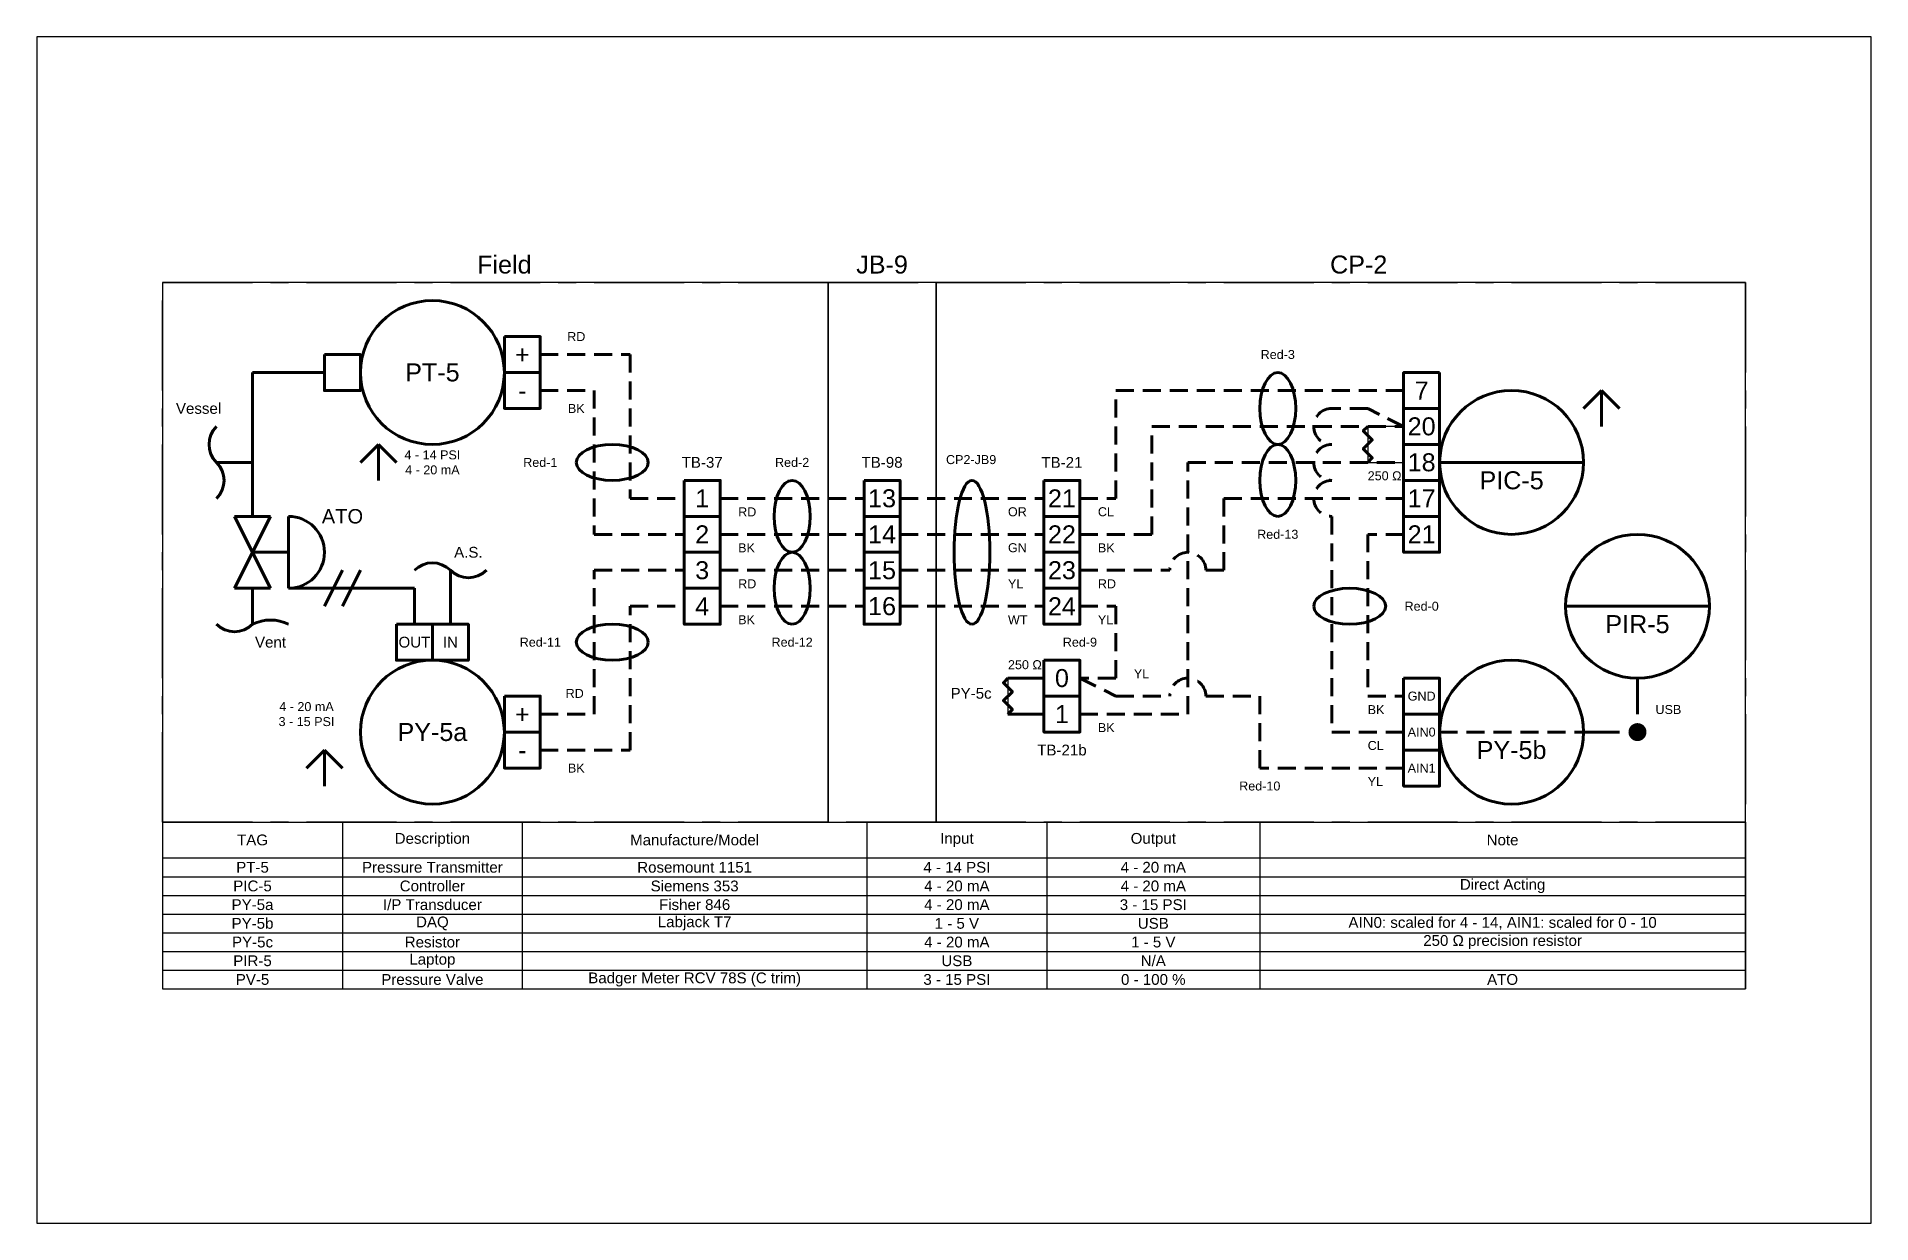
# Model space of a CAD drawing. Header units: inches. Extents: x -3.5 to 47.5, y -11.2 to 21.8.
import ezdxf

# ---------------------------------------------------------------- set-up
doc = ezdxf.new("R2010")
doc.units = ezdxf.units.IN
doc.header["$MEASUREMENT"] = 0
doc.linetypes.add('CENTER', pattern=[2, 1.25, -0.25, 0.25, -0.25])
doc.linetypes.add('HIDDEN', pattern=[0.375, 0.25, -0.125])
doc.layers.get('0').update_dxf_attribs({"color": 1, "plot": 0})
doc.layers.add('Construction', color=253, linetype='Continuous', plot=False)
doc.layers.add('Object', color=7, linetype='Continuous', lineweight=70)
doc.styles.get("Standard").update_dxf_attribs({"font": 'arial.ttf'})

# ---------------------------------------------------------------- blocks, each defined once
blk = doc.blocks.new('*T6')
at = {"layer": 'Object', "color": 0, "linetype": 'ByBlock', "lineweight": -2, "ltscale": 2, "transparency": 16777216}
for p, q in [((0, 0), (44, 0)), ((0, 0), (0, -4.64)), ((5, 0), (5, -4.64)), ((10, 0), (10, -4.64)), ((19.58, 0), (19.58, -4.64)), ((24.58, 0), (24.58, -4.64)), ((30.5, 0), (30.5, -4.64)), ((44, 0), (44, -4.64)), ((0, -1), (44, -1)), ((0, -1.52), (44, -1.52)), ((0, -2.04), (44, -2.04)), ((0, -2.56), (44, -2.56)), ((0, -3.08), (44, -3.08)), ((0, -3.6), (44, -3.6)), ((0, -4.12), (44, -4.12)), ((0, -4.64), (44, -4.64))]:
    blk.add_line(p, q, dxfattribs=at)
at = {"layer": 'Object', "color": 0, "lineweight": 35, "ltscale": 2, "transparency": 16777216, "char_height": 0.3, "attachment_point": 5}
for s, insert, width in [('TAG', (2.5, -0.5), 4.88), ('Description', (7.5, -0.5), 4.88), ('Manufacture/Model', (14.79, -0.5), 9.46), ('Input', (22.08, -0.5), 4.88), ('Output', (27.54, -0.5), 5.8), ('Note', (37.25, -0.5), 13.38), ('PT-5', (2.5, -1.26), 4.88), ('Pressure Transmitter', (7.5, -1.26), 4.88), ('Rosemount 1151', (14.79, -1.26), 9.46), ('4 - 14 PSI', (22.08, -1.26), 4.88), ('4 - 20 mA', (27.54, -1.26), 5.8), ('PIC-5', (2.5, -1.78), 4.88), ('Controller', (7.5, -1.78), 4.88), ('Siemens 353', (14.79, -1.78), 9.46), ('4 - 20 mA', (22.08, -1.78), 4.88), ('4 - 20 mA', (27.54, -1.78), 5.8), ('Direct Acting', (37.25, -1.78), 13.38), ('PY-5a', (2.5, -2.3), 4.88), ('I/P Transducer', (7.5, -2.3), 4.88), ('Fisher 846', (14.79, -2.3), 9.46), ('4 - 20 mA', (22.08, -2.3), 4.88), ('3 - 15 PSI', (27.54, -2.3), 5.8), ('PY-5b', (2.5, -2.82), 4.88), ('DAQ', (7.5, -2.82), 4.88), ('Labjack T7', (14.79, -2.82), 9.46), ('1 - 5 V', (22.08, -2.82), 4.88), ('USB', (27.54, -2.82), 5.8), ('AIN0: scaled for 4 - 14, AIN1: scaled for 0 - 10', (37.25, -2.82), 13.38), ('PY-5c', (2.5, -3.34), 4.88), ('Resistor', (7.5, -3.34), 4.88), ('4 - 20 mA', (22.08, -3.34), 4.88), ('1 - 5 V', (27.54, -3.34), 5.8), ('250 Ω precision resistor', (37.25, -3.34), 13.38), ('PIR-5', (2.5, -3.86), 4.88), ('Laptop', (7.5, -3.86), 4.88), ('USB', (22.08, -3.86), 4.88), ('N/A', (27.54, -3.86), 5.8), ('PV-5', (2.5, -4.38), 4.88), ('Pressure Valve', (7.5, -4.38), 4.88), ('Badger Meter RCV 78S (C trim)', (14.79, -4.38), 9.46), ('3 - 15 PSI', (22.08, -4.38), 4.88), ('0 - 100 %', (27.54, -4.38), 5.8), ('ATO', (37.25, -4.38), 13.38)]:
    blk.add_mtext(s, dxfattribs=dict(at, insert=insert, width=width))

msp = doc.modelspace()

# ---------------------------------------------------------------- linework, layer by layer
at = {"layer": 'Construction'}
for p, q in [((34.5, 11), (33.5, 11)), ((33.5, 11), (33.5, 10)), ((33.5, 10), (34.5, 10)), ((24.5, 4), (23.5, 4)), ((23.5, 4), (23.5, 3)), ((23.5, 3), (24.5, 3))]:
    msp.add_line(p, q, dxfattribs=at)
at = {"layer": 'Construction', "ltscale": 2}
for points in [[(-3.5, -11.16), (47.5, -11.16), (47.5, 21.84), (-3.5, 21.84)], [(0, -4.64), (44, -4.64), (44, 15), (0, 15)]]:
    msp.add_lwpolyline(points, close=True, dxfattribs=at)
at = {"layer": 'Object', "linetype": 'HIDDEN', "ltscale": 2}
for p, q in [((10.5, 13), (13, 13)), ((13, 13), (13, 9)), ((10.5, 12), (12, 12)), ((12, 12), (12, 8)), ((26.5, 9), (26.5, 12)), ((26.5, 12), (34.5, 12)), ((33.5, 11.5), (32.5, 11.5)), ((34.5, 11), (33.5, 11.5)), ((27.5, 8), (27.5, 11)), ((27.5, 11), (34.5, 11)), ((28.5, 3), (28.5, 10)), ((28.5, 10), (34.5, 10)), ((13, 9), (14.5, 9)), ((15.5, 9), (19.5, 9)), ((20.5, 9), (24.5, 9)), ((25.5, 9), (26.5, 9)), ((29.5, 7), (29.5, 9)), ((29.5, 9), (34.5, 9)), ((32.5, 8.5), (32.5, 2.5)), ((12, 8), (14.5, 8)), ((15.5, 8), (19.5, 8)), ((20.5, 8), (24.5, 8)), ((25.5, 8), (27.5, 8)), ((34.5, 8), (33.5, 8)), ((33.5, 8), (33.5, 3.5)), ((12, 3), (12, 7)), ((12, 7), (14.5, 7)), ((15.5, 7), (19.5, 7)), ((20.5, 7), (24.5, 7)), ((25.5, 7), (28, 7)), ((29, 7), (29.5, 7)), ((13, 2), (13, 6)), ((13, 6), (14.5, 6)), ((15.5, 6), (19.5, 6)), ((20.5, 6), (24.5, 6)), ((25.5, 6), (26.5, 6)), ((26.5, 6), (26.5, 4)), ((26.5, 4), (25.5, 4)), ((25.5, 4), (26.5, 3.5)), ((26.5, 3.5), (28, 3.5)), ((29, 3.5), (30.5, 3.5)), ((30.5, 1.5), (30.5, 3.5)), ((33.5, 3.5), (34.5, 3.5)), ((10.5, 3), (12, 3)), ((25.5, 3), (28.5, 3)), ((32.5, 2.5), (34.5, 2.5)), ((35.5, 2.5), (39.5, 2.5)), ((10.5, 2), (13, 2)), ((34.5, 1.5), (30.5, 1.5))]:
    msp.add_line(p, q, dxfattribs=at)
at = {"layer": 'Object', "ltscale": 2}
for p, q in [((2.5, 8.5), (2.5, 12.5)), ((2.5, 12.5), (4.5, 12.5)), ((40, 12), (39.5, 11.5)), ((40, 11), (40, 12)), ((40.5, 11.5), (40, 12)), ((6, 10.5), (5.5, 10)), ((6, 9.5), (6, 10.5)), ((6.5, 10), (6, 10.5)), ((2.5, 10), (1.5, 10)), ((35.5, 10), (39.5, 10)), ((2, 6.5), (3, 8.5)), ((3, 8.5), (2, 8.5)), ((2, 8.5), (3, 6.5)), ((3.5, 6.5), (3.5, 8.5)), ((2.5, 7.5), (3.5, 7.5)), ((3.5, 6.5), (3.5, 7)), ((5, 7), (4.5, 6)), ((5.5, 7), (5, 6)), ((8, 7), (8, 5.5)), ((3, 6.5), (2, 6.5)), ((2.5, 6.5), (2.5, 5.5)), ((7, 6.5), (3.5, 6.5)), ((7, 5.5), (7, 6.5)), ((39, 6), (43, 6)), ((24.5, 4), (23.5, 4)), ((41, 3), (41, 4)), ((24.5, 3), (23.5, 3)), ((39.5, 2.5), (40.5, 2.5)), ((4.5, 2), (4, 1.5)), ((4.5, 1), (4.5, 2)), ((5, 1.5), (4.5, 2))]:
    msp.add_line(p, q, dxfattribs=at)
at = {"layer": 'Object', "linetype": 'CENTER', "lineweight": 35, "ltscale": 2}
for points in [[(0, 15), (18.5, 15), (18.5, 0), (0, 0)], [(18.5, 15), (21.5, 15), (21.5, 0), (18.5, 0)], [(21.5, 15), (44, 15), (44, 0), (21.5, 0)]]:
    msp.add_lwpolyline(points, close=True, dxfattribs=at)
at = {"layer": 'Object'}
for points in [[(9.5, 13.5), (10.5, 13.5), (10.5, 12.5), (9.5, 12.5)], [(10.5, 12.5), (9.5, 12.5), (9.5, 11.5), (10.5, 11.5)], [(35.5, 12.5), (34.5, 12.5), (34.5, 11.5), (35.5, 11.5)], [(34.5, 11.5), (35.5, 11.5), (35.5, 10.5), (34.5, 10.5)], [(35.5, 10.5), (34.5, 10.5), (34.5, 9.5), (35.5, 9.5)], [(14.5, 9.5), (15.5, 9.5), (15.5, 8.5), (14.5, 8.5)], [(19.5, 9.5), (20.5, 9.5), (20.5, 8.5), (19.5, 8.5)], [(24.5, 9.5), (25.5, 9.5), (25.5, 8.5), (24.5, 8.5)], [(34.5, 9.5), (35.5, 9.5), (35.5, 8.5), (34.5, 8.5)], [(15.5, 8.5), (14.5, 8.5), (14.5, 7.5), (15.5, 7.5)], [(20.5, 8.5), (19.5, 8.5), (19.5, 7.5), (20.5, 7.5)], [(25.5, 8.5), (24.5, 8.5), (24.5, 7.5), (25.5, 7.5)], [(35.5, 8.5), (34.5, 8.5), (34.5, 7.5), (35.5, 7.5)], [(14.5, 7.5), (15.5, 7.5), (15.5, 6.5), (14.5, 6.5)], [(19.5, 7.5), (20.5, 7.5), (20.5, 6.5), (19.5, 6.5)], [(24.5, 7.5), (25.5, 7.5), (25.5, 6.5), (24.5, 6.5)], [(15.5, 6.5), (14.5, 6.5), (14.5, 5.5), (15.5, 5.5)], [(20.5, 6.5), (19.5, 6.5), (19.5, 5.5), (20.5, 5.5)], [(25.5, 6.5), (24.5, 6.5), (24.5, 5.5), (25.5, 5.5)], [(24.5, 4.5), (25.5, 4.5), (25.5, 3.5), (24.5, 3.5)], [(34.5, 4), (35.5, 4), (35.5, 3), (34.5, 3)], [(9.5, 3.5), (10.5, 3.5), (10.5, 2.5), (9.5, 2.5)], [(25.5, 3.5), (24.5, 3.5), (24.5, 2.5), (25.5, 2.5)], [(35.5, 3), (34.5, 3), (34.5, 2), (35.5, 2)], [(10.5, 2.5), (9.5, 2.5), (9.5, 1.5), (10.5, 1.5)], [(34.5, 2), (35.5, 2), (35.5, 1), (34.5, 1)]]:
    msp.add_lwpolyline(points, close=True, dxfattribs=at)
at = {"layer": 'Object', "ltscale": 2}
for points in [[(4.5, 13), (5.5, 13), (5.5, 12), (4.5, 12)], [(6.5, 5.5), (7.5, 5.5), (7.5, 4.5), (6.5, 4.5)], [(7.5, 5.5), (8.5, 5.5), (8.5, 4.5), (7.5, 4.5)]]:
    msp.add_lwpolyline(points, close=True, dxfattribs=at)
for points in [[(33.5, 11), (33.375, 10.875), (33.625, 10.625), (33.375, 10.375), (33.625, 10.125), (33.5, 10)], [(23.5, 4), (23.375, 3.875), (23.625, 3.625), (23.375, 3.375), (23.625, 3.125), (23.5, 3)]]:
    msp.add_lwpolyline(points, dxfattribs=at)
at = {"layer": 'Object', "ltscale": 2, "const_width": 0.25}
msp.add_lwpolyline([(40.875, 2.5, 1), (41.125, 2.5, 1)], format="xyb", close=True, dxfattribs=at)
at = {"layer": 'Object'}
for centre in [(7.5, 12.5), (37.5, 10), (41, 6), (7.5, 2.5), (37.5, 2.5)]:
    msp.add_circle(centre, 2, dxfattribs=at)
at = {"layer": 'Object', "linetype": 'HIDDEN', "ltscale": 2}
for centre, start, end in [((32.5, 11), 90, 270), ((32.5, 10), 90, 270), ((32.5, 9), 90, 270), ((28.5, 7), 0, 180), ((28.5, 3.5), 0, 180)]:
    msp.add_arc(centre, 0.5, start, end, dxfattribs=at)
at = {"layer": 'Object', "ltscale": 2}
for centre, radius, start, end in [((2, 10.5), 0.707, 135, 225), ((1, 9.5), 0.707, 315, 45), ((3.5, 7.5), 1, 270, 90), ((7.5, 6.5), 0.707, 45, 135), ((8.5, 7.5), 0.707, 225, 315), ((3, 4.5), 1.118, 63.4349, 116.5651), ((2, 6), 0.707, 225, 315)]:
    msp.add_arc(centre, radius, start, end, dxfattribs=at)
for centre, major_axis, ratio in [((31, 11.5), (0, -1), 0.5), ((12.5, 10), (-1, 0), 0.5), ((31, 9.5), (0, -1), 0.5), ((17.5, 8.5), (0, -1), 0.5), ((22.5, 7.5), (0, -2), 0.25), ((17.5, 6.5), (0, -1), 0.5), ((33, 6), (-1, 0), 0.5), ((12.5, 5), (1, 0), 0.5)]:
    msp.add_ellipse(centre, major_axis=major_axis, ratio=ratio, dxfattribs=at)

# ---------------------------------------------------------------- block references
msp.add_blockref('*T6', (0, 0))

# ---------------------------------------------------------------- texts
for s, width, heights, insert, char_height, attachment_point in [('Field', 2.5, [0], (9.5, 15.5), 0.5, 5), ('JB-9', 3, [0], (20, 15.5), 0.5, 5), ('CP-2', 2.5, [0], (33.25, 15.5), 0.5, 5), ('RD', 1.5, [0], (11.5, 13.5), 0.25, 5), ('Red-3', 1.5, [0], (31, 13), 0.25, 5), ('Vessel', 2, [0], (1, 11.5), 0.3, 5), ('BK', 1.5, [0], (11.5, 11.5), 0.25, 5), ('4 - 14 PSI\\P4 - 20 mA', 1.5, [0], (7.5, 10), 0.25, 5), ('CP2-JB9', 1.5, [0], (22.476, 10.077), 0.25, 5), ('Red-1', 1.5, [0], (10.5, 10), 0.25, 5), ('TB-37', 1.5, [0], (15, 10), 0.3, 5), ('Red-2', 1.5, [0], (17.5, 10), 0.25, 5), ('TB-98', 1.5, [0], (20, 10), 0.3, 5), ('TB-21', 1.5, [0], (25, 10), 0.3, 5), ('250 Ω', 1.5, [0], (33.5, 9.5), 0.25, 7), ('ATO', 1.5, [0], (5, 8.5), 0.4, 5), ('RD', 1.5, [0], (16, 8.5), 0.25, 7), ('OR', 1.5, [0], (23.5, 8.5), 0.25, 7), ('CL', 1.5, [0], (26, 8.5), 0.25, 7), ('A.S.', 2, [0], (8.5, 7.5), 0.3, 5), ('BK', 1.5, [0], (16, 7.5), 0.25, 7), ('GN', 1.5, [0], (23.5, 7.5), 0.25, 7), ('BK', 1.5, [0], (26, 7.5), 0.25, 7), ('Red-13', 1.5, [0], (31, 8), 0.25, 5), ('RD', 1.5, [0], (16, 6.5), 0.25, 7), ('YL', 1.5, [0], (23.5, 6.5), 0.25, 7), ('RD', 1.5, [0], (26, 6.5), 0.25, 7), ('Red-0', 1.5, [0.255], (35, 6), 0.25, 5), ('BK', 1.5, [0], (16, 5.5), 0.25, 7), ('WT', 1.5, [0], (23.5, 5.5), 0.25, 7), ('YL', 1.5, [0], (26, 5.5), 0.25, 7), ('Vent', 2, [0], (3, 5), 0.3, 5), ('OUT', 1, [0], (7, 5), 0.3, 5), ('IN', 1, [0], (8, 5), 0.3, 5), ('Red-11', 1.5, [0], (10.5, 5), 0.25, 5), ('Red-12', 1.5, [0], (17.5, 5), 0.25, 5), ('Red-9', 1.5, [0], (25.5, 5), 0.25, 5), ('250 Ω', 1.5, [0], (23.5, 4.5), 0.25, 1), ('YL', 1.5, [0], (27, 4), 0.25, 7), ('RD', 1.5, [0], (11.456, 3.577), 0.25, 5), ('PY-5c', 1.5, [0], (22.476, 3.577), 0.3, 5), ('4 - 20 mA\\P3 - 15 PSI', 1.5, [0], (4, 3), 0.25, 5), ('BK', 1.5, [0], (33.5, 3), 0.25, 7), ('USB', 1.5, [0], (41.5, 3), 0.25, 7), ('BK', 1.5, [0], (26, 2.5), 0.25, 7), ('TB-21b', 1.5, [0], (25, 2), 0.3, 5), ('CL', 1.5, [0], (33.5, 2), 0.25, 7), ('BK', 1.5, [0], (11.5, 1.5), 0.25, 5), ('Red-10', 1.5, [0], (30.5, 1), 0.25, 5), ('YL', 1.5, [0], (33.5, 1), 0.25, 7)]:
    msp.add_mtext_dynamic_manual_height_columns(s, width=width, gutter_width=1, heights=heights, dxfattribs=dict(at, insert=insert, char_height=char_height, attachment_point=attachment_point))
at = {"layer": 'Object', "attachment_point": 5}
for s, width, insert, char_height in [('PT-5', 2, (7.5, 12.5), 0.5), ('+', 1, (10, 13), 0.5), ('7', 1, (35, 12), 0.5), ('-', 1, (10, 12), 0.5), ('20', 1, (35, 11), 0.5), ('18', 1, (35, 10), 0.5), ('PIC-5', 2, (37.5, 9.5), 0.5), ('1', 1, (15, 9), 0.5), ('13', 1, (20, 9), 0.5), ('21', 1, (25, 9), 0.5), ('17', 1, (35, 9), 0.5), ('2', 1, (15, 8), 0.5), ('14', 1, (20, 8), 0.5), ('22', 1, (25, 8), 0.5), ('21', 1, (35, 8), 0.5), ('3', 1, (15, 7), 0.5), ('15', 1, (20, 7), 0.5), ('23', 1, (25, 7), 0.5), ('4', 1, (15, 6), 0.5), ('16', 1, (20, 6), 0.5), ('24', 1, (25, 6), 0.5), ('PIR-5', 2, (41, 5.5), 0.5), ('0', 1, (25, 4), 0.5), ('GND', 1, (35, 3.5), 0.25), ('+', 1, (10, 3), 0.5), ('1', 1, (25, 3), 0.5), ('PY-5a', 2, (7.5, 2.5), 0.5), ('AIN0', 1, (35, 2.5), 0.25), ('PY-5b', 2, (37.5, 2), 0.5), ('-', 1, (10, 2), 0.5), ('AIN1', 1, (35, 1.5), 0.25)]:
    msp.add_mtext_dynamic_manual_height_columns(s, width=width, gutter_width=1, heights=[0], dxfattribs=dict(at, insert=insert, char_height=char_height))

doc.saveas('drawing.dxf')
